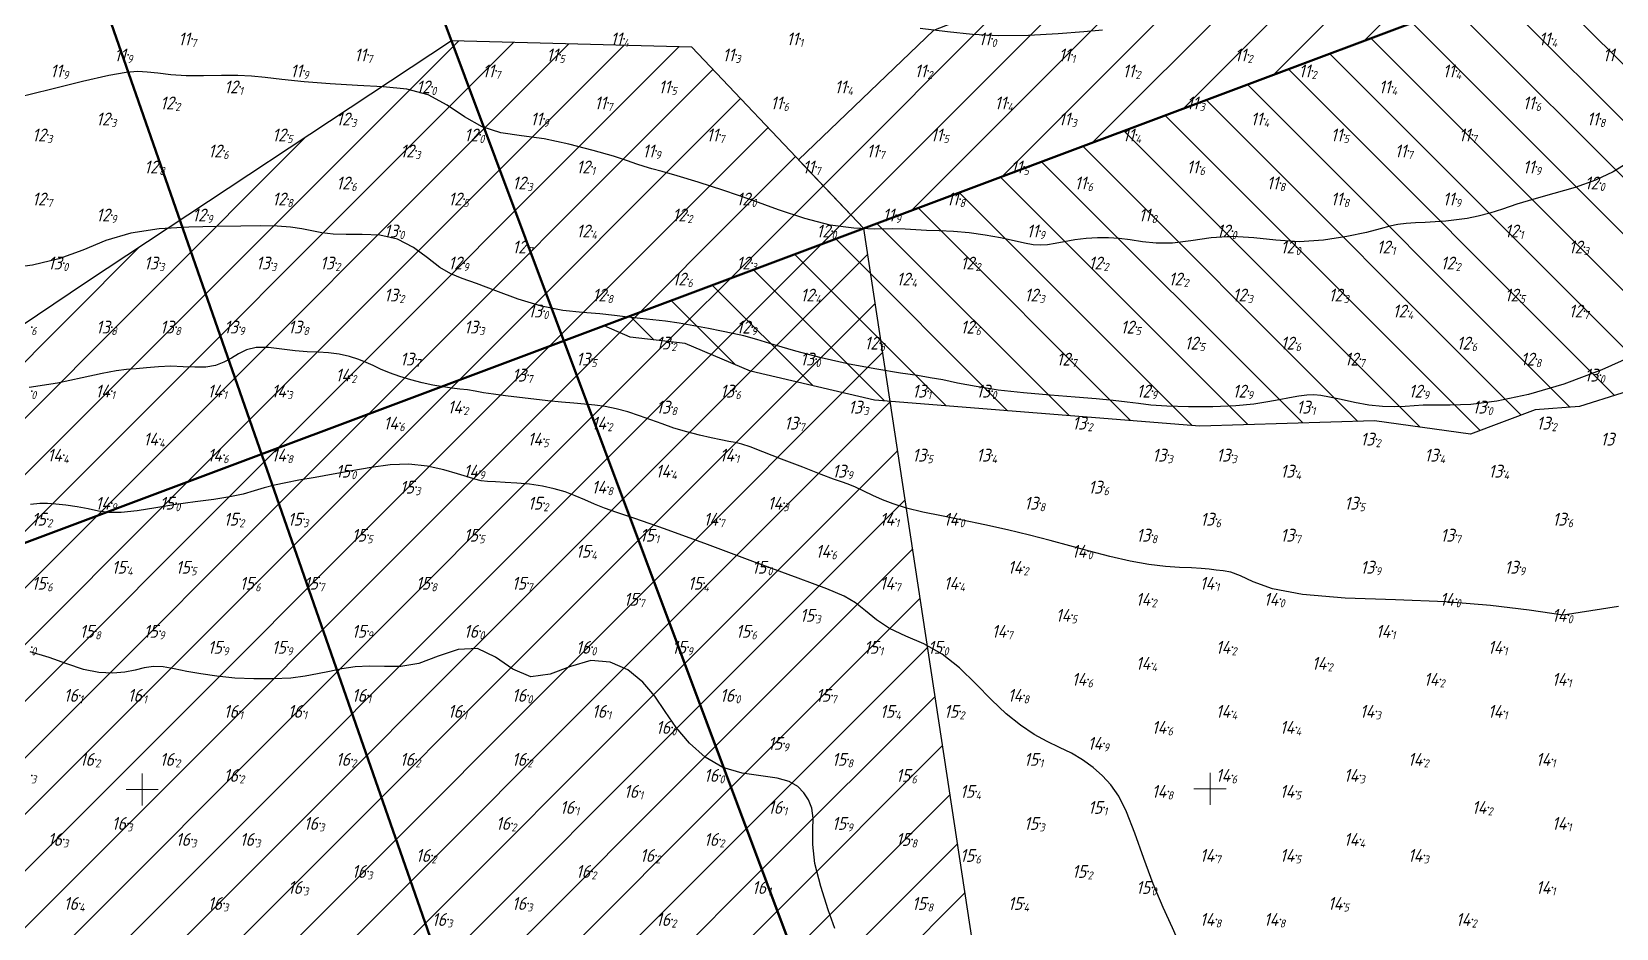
# Model space of a CAD drawing. Header units: feet. Extents: x 555402 to 556028, y 5031181 to 5031471.
# Drawn here: x 555663 to 555762, y 5031308.5 to 5031364.4 of the extents above; entities that cross this region are included whole.
import ezdxf
from ezdxf.enums import TextEntityAlignment as Align

# ---------------------------------------------------------------- set-up
doc = ezdxf.new("R2010")
doc.units = ezdxf.units.FT
doc.header["$LTSCALE"] = 5
doc.header["$MEASUREMENT"] = 0
doc.layers.add('_Р_СТ', color=8, linetype='CONTINUOUS', lineweight=9)
for name, color, linetype in [('DEPTHS_TEXT', 7, 'CONTINUOUS'), ('POINTS', 8, 'CONTINUOUS'), ('POINTS_CON', 150, 'CONTINUOUS'), ('POINTS_ICON', 5, 'CONTINUOUS'), ('надписи', 7, 'CONTINUOUS'), ('Р__ОН_Р__ОТ', 7, 'CONTINUOUS')]:
    doc.layers.add(name, color=color, linetype=linetype)
doc.styles.add('ISO', font='iso')
pattern_1 = [(45, (49999, 150001), (-1.767766953, 1.767766953), [])]

msp = doc.modelspace()

# ---------------------------------------------------------------- hatches: boundary and pattern name
at = {"layer": 'надписи'}
h = msp.add_hatch(dxfattribs=at)
h.set_pattern_fill('ANSI31', color=3, scale=20)
h.set_pattern_definition(pattern_1)
h.paths.add_polyline_path([(555714.964, 5031352.165), (555710.898, 5031356.451), (555719.35, 5031364.55), (555776.284, 5031386.66), (555802.841, 5031405.701), (555833.352, 5031421.598), (555863.889, 5031428.732), (555912.025, 5031430.355), (555935.619, 5031436.004), (555956.183, 5031430.321), (555971.253, 5031414.506), (555982.185, 5031385.605), (555988.677, 5031368.434), (555965.436, 5031319.623), (555933.195, 5031404.906), (555848.54, 5031402.221)])
h = msp.add_hatch(dxfattribs=at)
h.set_pattern_fill('ANSI31', color=1, scale=20, angle=90)
h.set_pattern_definition([(135, (49999, 150001), (-1.767766953, -1.767766953), [])])
h.paths.add_polyline_path([(555933.307, 5031313.129), (555932.452, 5031317.399), (555938.091, 5031320.735), (555943.245, 5031319.902), (555950.805, 5031318.68), (555953.721, 5031322.924), (555953.721, 5031327.829), (555950.404, 5031331.147), (555950.071, 5031335.147), (555944.616, 5031336.101), (555939.39, 5031340.513), (555939.586, 5031345.125), (555927.865, 5031345.125), (555925.62, 5031349.036), (555924.608, 5031350.8), (555909.591, 5031350.025), (555908.379, 5031352.511), (555901.897, 5031354.689), (555895.41, 5031353.773), (555891.935, 5031351.487), (555888.362, 5031355.06), (555875.002, 5031355.592), (555870.051, 5031351.598), (555861.198, 5031348.063), (555855.653, 5031348.063), (555853.187, 5031350.529), (555847.189, 5031350.319), (555842.498, 5031349.77), (555837.245, 5031347.624), (555833.076, 5031345.639), (555828.373, 5031343.923), (555824.239, 5031345.294), (555820.789, 5031347.621), (555816.258, 5031347.134), (555812.229, 5031345.851), (555808.33, 5031345.202), (555801.068, 5031344.913), (555797.128, 5031345.437), (555789.464, 5031346.457), (555784.344, 5031347.388), (555776.977, 5031348.726), (555770.4, 5031346.466), (555767.404, 5031345.131), (555764.986, 5031342.713), (555759.688, 5031341.047), (555756.908, 5031340.831), (555752.883, 5031339.315), (555746.883, 5031340.145), (555735.975, 5031339.82), (555715.646, 5031341.444), (555707.891, 5031343.25), (555703.812, 5031344.982), (555700.378, 5031345.38), (555698.747, 5031346.089), (555848.54, 5031402.221), (555933.195, 5031404.906), (555965.436, 5031319.623)])
h = msp.add_hatch(dxfattribs=at)
h.set_pattern_fill('ANSI31', color=3, scale=20)
h.set_pattern_definition(pattern_1)
h.paths.add_polyline_path([(555724.081, 5031270.839), (555727.257, 5031271.533), (555714.964, 5031352.165), (555704.23, 5031363.48), (555689.218, 5031363.876), (555666.406, 5031348.816), (555616.701, 5031315.343), (555696.236, 5031345.147)])
h = msp.add_hatch(dxfattribs=at)
h.set_pattern_fill('ANSI31', color=1, scale=20)
h.set_pattern_definition(pattern_1)
h.paths.add_polyline_path([(555710.351, 5031268.067), (555711.613, 5031271.824), (555714.775, 5031273.009), (555718.858, 5031271.26), (555721.208, 5031272.82), (555719.304, 5031275.032), (555709.731, 5031275.958), (555705.271, 5031274.106), (555701.678, 5031274.708), (555695.948, 5031273.576), (555690.432, 5031275.482), (555687.257, 5031280.269), (555687.257, 5031282.669), (555689.332, 5031283.806), (555693.415, 5031283.291), (555695.388, 5031285.726), (555693.481, 5031287.272), (555689.041, 5031285.383), (555681.647, 5031283.24), (555678.964, 5031281.389), (555681.193, 5031278.419), (555682.865, 5031276.191), (555680.404, 5031273.406), (555676.784, 5031274.658), (555677.213, 5031277.556), (555676.25, 5031282.963), (555679.732, 5031287.137), (555676.387, 5031290.909), (555677.64, 5031295.203), (555676.103, 5031296.74), (555666.695, 5031295.653), (555663.996, 5031296.084), (555664.418, 5031298.735), (555662.88, 5031300.583), (555655.212, 5031304.852), (555651.154, 5031305.077), (555650.96, 5031301.581), (555648.699, 5031300.287), (555645.851, 5031301.933), (555645.35, 5031305.078), (555648.712, 5031309.484), (555648.455, 5031311.616), (555640.426, 5031314.291), (555637.51, 5031311.856), (555631.651, 5031311.306), (555627.995, 5031314.467), (555621.544, 5031312.426), (555616.701, 5031315.343), (555696.236, 5031345.147), (555724.081, 5031270.839)])

# ---------------------------------------------------------------- linework, layer by layer
at = {"layer": '_Р_СТ', "linetype": 'Continuous', "flags": 128}
for points in [[(555669.886, 5031316.113), (555669.886, 5031318.113)], [(555736.602, 5031316.17), (555736.602, 5031318.17)], [(555668.886, 5031317.113), (555670.886, 5031317.113)], [(555735.602, 5031317.17), (555737.602, 5031317.17)]]:
    msp.add_lwpolyline(points, dxfattribs=at)
at = {"layer": 'POINTS', "linetype": 'Continuous'}
for p in [(555673, 5031364, 11.7), (555700, 5031364, 11.4), (555711, 5031364, 11.1), (555723, 5031364, 11), (555758, 5031364, 11.4), (555669, 5031363, 11.9), (555684, 5031363, 11.7), (555696, 5031363, 11.5), (555707, 5031363, 11.3), (555728, 5031363, 11.1), (555739, 5031363, 11.2), (555665, 5031362, 11.9), (555680, 5031362, 11.9), (555692, 5031362, 11.7), (555719, 5031362, 11.2), (555732, 5031362, 11.2), (555743, 5031362, 11.2), (555752, 5031362, 11.4), (555676, 5031361, 12.1), (555688, 5031361, 12), (555703, 5031361, 11.5), (555714, 5031361, 11.4), (555748, 5031361, 11.4), (555672, 5031360, 12.2), (555699, 5031360, 11.7), (555710, 5031360, 11.6), (555724, 5031360, 11.4), (555736, 5031360, 11.3), (555757, 5031360, 11.6), (555668, 5031359, 12.3), (555683, 5031359, 12.3), (555695, 5031359, 11.9), (555728, 5031359, 11.3), (555740, 5031359, 11.4), (555761, 5031359, 11.8), (555664, 5031358, 12.3), (555679, 5031358, 12.5), (555691, 5031358, 12), (555706, 5031358, 11.7), (555720, 5031358, 11.5), (555732, 5031358, 11.4), (555745, 5031358, 11.5), (555753, 5031358, 11.7), (555675, 5031357, 12.6), (555687, 5031357, 12.3), (555702, 5031357, 11.9), (555716, 5031357, 11.7), (555749, 5031357, 11.7), (555671, 5031356, 12.8), (555698, 5031356, 12.1), (555712, 5031356, 11.7), (555725, 5031356, 11.5), (555736, 5031356, 11.6), (555757, 5031356, 11.9), (555683, 5031355, 12.6), (555694, 5031355, 12.3), (555729, 5031355, 11.6), (555741, 5031355, 11.8), (555761, 5031355, 12), (555664, 5031354, 12.7), (555679, 5031354, 12.8), (555690, 5031354, 12.5), (555708, 5031354, 12), (555721, 5031354, 11.8), (555745, 5031354, 11.8), (555752, 5031354, 11.9), (555668, 5031353, 12.9), (555674, 5031353, 12.9), (555704, 5031353, 12.2), (555717, 5031353, 11.9), (555733, 5031353, 11.8), (555686, 5031352, 13), (555698, 5031352, 12.4), (555713, 5031352, 12), (555726, 5031352, 11.9), (555738, 5031352, 12), (555756, 5031352, 12.1), (555694, 5031351, 12.7), (555742, 5031351, 12), (555748, 5031351, 12.1), (555760, 5031351, 12.3), (555665, 5031350, 13), (555671, 5031350, 13.3), (555678, 5031350, 13.3), (555682, 5031350, 13.2), (555690, 5031350, 12.9), (555708, 5031350, 12.3), (555722, 5031350, 12.2), (555730, 5031350, 12.2), (555752, 5031350, 12.2), (555704, 5031349, 12.6), (555718, 5031349, 12.4), (555735, 5031349, 12.2), (555686, 5031348, 13.2), (555699, 5031348, 12.8), (555712, 5031348, 12.4), (555726, 5031348, 12.3), (555739, 5031348, 12.3), (555745, 5031348, 12.3), (555756, 5031348, 12.5), (555695, 5031347, 13), (555749, 5031347, 12.4), (555760, 5031347, 12.7), (555663, 5031346, 13.6), (555668, 5031346, 13.8), (555672, 5031346, 13.8), (555676, 5031346, 13.9), (555680, 5031346, 13.8), (555691, 5031346, 13.3), (555708, 5031346, 12.9), (555722, 5031346, 12.6), (555732, 5031346, 12.5), (555703, 5031345, 13.2), (555716, 5031345, 12.8), (555736, 5031345, 12.5), (555742, 5031345, 12.6), (555753, 5031345, 12.6), (555687, 5031344, 13.7), (555698, 5031344, 13.5), (555712, 5031344, 13), (555728, 5031344, 12.7), (555746, 5031344, 12.7), (555757, 5031344, 12.8), (555683, 5031343, 14.2), (555694, 5031343, 13.7), (555761, 5031343, 13), (555663, 5031342, 14), (555668, 5031342, 14.1), (555675, 5031342, 14.1), (555679, 5031342, 14.3), (555707, 5031342, 13.6), (555719, 5031342, 13.1), (555723, 5031342, 13), (555733, 5031342, 12.9), (555739, 5031342, 12.9), (555750, 5031342, 12.9), (555690, 5031341, 14.2), (555703, 5031341, 13.8), (555715, 5031341, 13.3), (555743, 5031341, 13.1), (555754, 5031341, 13), (555686, 5031340, 14.6), (555699, 5031340, 14.2), (555711, 5031340, 13.7), (555729, 5031340, 13.2), (555758, 5031340, 13.2), (555671, 5031339, 14.4), (555695, 5031339, 14.5), (555747, 5031339, 13.2), (555665, 5031338, 14.4), (555675, 5031338, 14.6), (555679, 5031338, 14.8), (555707, 5031338, 14.1), (555719, 5031338, 13.5), (555723, 5031338, 13.4), (555734, 5031338, 13.3), (555738, 5031338, 13.3), (555751, 5031338, 13.4), (555683, 5031337, 15), (555691, 5031337, 14.9), (555703, 5031337, 14.4), (555714, 5031337, 13.9), (555742, 5031337, 13.4), (555755, 5031337, 13.4), (555687, 5031336, 15.3), (555699, 5031336, 14.8), (555730, 5031336, 13.6), (555668, 5031335, 14.9), (555672, 5031335, 15), (555695, 5031335, 15.2), (555710, 5031335, 14.3), (555726, 5031335, 13.8), (555746, 5031335, 13.5), (555664, 5031334, 15.2), (555676, 5031334, 15.2), (555680, 5031334, 15.3), (555706, 5031334, 14.7), (555717, 5031334, 14.1), (555721, 5031334, 14), (555737, 5031334, 13.6), (555759, 5031334, 13.6), (555684, 5031333, 15.5), (555691, 5031333, 15.5), (555702, 5031333, 15.1), (555733, 5031333, 13.8), (555742, 5031333, 13.7), (555752, 5031333, 13.7), (555698, 5031332, 15.4), (555713, 5031332, 14.6), (555729, 5031332, 14), (555669, 5031331, 15.4), (555673, 5031331, 15.5), (555709, 5031331, 15), (555725, 5031331, 14.2), (555747, 5031331, 13.9), (555756, 5031331, 13.9), (555664, 5031330, 15.6), (555677, 5031330, 15.6), (555681, 5031330, 15.7), (555688, 5031330, 15.8), (555694, 5031330, 15.7), (555705, 5031330, 15.4), (555717, 5031330, 14.7), (555721, 5031330, 14.4), (555737, 5031330, 14.1), (555701, 5031329, 15.7), (555733, 5031329, 14.2), (555741, 5031329, 14), (555752, 5031329, 14), (555712, 5031328, 15.3), (555728, 5031328, 14.5), (555759, 5031328, 14), (555667, 5031327, 15.8), (555671, 5031327, 15.9), (555684, 5031327, 15.9), (555691, 5031327, 16), (555708, 5031327, 15.6), (555724, 5031327, 14.7), (555748, 5031327, 14.1), (555663, 5031326, 16), (555675, 5031326, 15.9), (555679, 5031326, 15.9), (555698, 5031326, 16), (555704, 5031326, 15.9), (555716, 5031326, 15.1), (555720, 5031326, 15), (555738, 5031326, 14.2), (555755, 5031326, 14.1), (555733, 5031325, 14.4), (555744, 5031325, 14.2), (555729, 5031324, 14.6), (555751, 5031324, 14.2), (555759, 5031324, 14.1), (555666, 5031323, 16.1), (555670, 5031323, 16.1), (555684, 5031323, 16.1), (555694, 5031323, 16), (555707, 5031323, 16), (555713, 5031323, 15.7), (555725, 5031323, 14.8), (555676, 5031322, 16.1), (555680, 5031322, 16.1), (555690, 5031322, 16.1), (555699, 5031322, 16.1), (555717, 5031322, 15.4), (555721, 5031322, 15.2), (555738, 5031322, 14.4), (555747, 5031322, 14.3), (555755, 5031322, 14.1), (555703, 5031321, 16), (555734, 5031321, 14.6), (555742, 5031321, 14.4), (555710, 5031320, 15.9), (555730, 5031320, 14.9), (555667, 5031319, 16.2), (555672, 5031319, 16.2), (555683, 5031319, 16.2), (555687, 5031319, 16.2), (555694, 5031319, 16.2), (555714, 5031319, 15.8), (555726, 5031319, 15.1), (555750, 5031319, 14.2), (555758, 5031319, 14.1), (555663, 5031318, 16.3), (555676, 5031318, 16.2), (555706, 5031318, 16), (555718, 5031318, 15.6), (555738, 5031318, 14.6), (555746, 5031318, 14.3), (555701, 5031317, 16.1), (555722, 5031317, 15.4), (555734, 5031317, 14.8), (555742, 5031317, 14.5), (555697, 5031316, 16.1), (555710, 5031316, 16.1), (555730, 5031316, 15.1), (555754, 5031316, 14.2), (555669, 5031315, 16.3), (555681, 5031315, 16.3), (555693, 5031315, 16.2), (555714, 5031315, 15.9), (555726, 5031315, 15.3), (555759, 5031315, 14.1), (555665, 5031314, 16.3), (555673, 5031314, 16.3), (555677, 5031314, 16.3), (555706, 5031314, 16.2), (555718, 5031314, 15.8), (555746, 5031314, 14.4), (555688, 5031313, 16.2), (555702, 5031313, 16.2), (555722, 5031313, 15.6), (555737, 5031313, 14.7), (555742, 5031313, 14.5), (555750, 5031313, 14.3), (555684, 5031312, 16.3), (555698, 5031312, 16.2), (555729, 5031312, 15.2), (555680, 5031311, 16.3), (555709, 5031311, 16.1), (555733, 5031311, 15), (555758, 5031311, 14.1), (555666, 5031310, 16.4), (555675, 5031310, 16.3), (555694, 5031310, 16.3), (555719, 5031310, 15.8), (555725, 5031310, 15.4), (555745, 5031310, 14.5), (555689, 5031309, 16.3), (555703, 5031309, 16.2), (555737, 5031309, 14.8), (555741, 5031309, 14.8), (555753, 5031309, 14.2)]:
    msp.add_point(p, dxfattribs=at)
at = {"layer": 'POINTS_CON', "linetype": 'Continuous', "flags": 128}
for points in [[(555729.89, 5031364.548), (555728.722, 5031364.444), (555727.118, 5031364.324), (555725.261, 5031364.222), (555723.417, 5031364.194), (555721.772, 5031364.279), (555720.201, 5031364.448), (555718.5, 5031364.653)], [(555762.701, 5031356.257), (555761.79, 5031355.706), (555760.694, 5031355.167), (555759.422, 5031354.716), (555758.087, 5031354.34), (555756.833, 5031354), (555755.769, 5031353.671), (555754.87, 5031353.366), (555754.083, 5031353.111), (555753.358, 5031352.923), (555752.67, 5031352.79), (555752, 5031352.694), (555751.335, 5031352.62), (555750.679, 5031352.565), (555750.042, 5031352.528), (555749.432, 5031352.505), (555748.86, 5031352.476), (555748.333, 5031352.417), (555747.835, 5031352.306), (555747.235, 5031352.139), (555746.375, 5031351.917), (555745.154, 5031351.654), (555743.693, 5031351.429), (555742.167, 5031351.333), (555740.716, 5031351.42), (555739.34, 5031351.58), (555738, 5031351.667), (555736.676, 5031351.577), (555735.407, 5031351.395), (555734.25, 5031351.25), (555733.245, 5031351.239), (555732.376, 5031351.326), (555731.611, 5031351.444), (555730.919, 5031351.536), (555730.257, 5031351.584), (555729.583, 5031351.583), (555728.87, 5031351.531), (555728.157, 5031351.441), (555727.5, 5031351.333), (555726.938, 5031351.226), (555726.451, 5031351.144), (555726, 5031351.111), (555725.544, 5031351.146), (555725.021, 5031351.243), (555724.361, 5031351.389), (555723.523, 5031351.568), (555722.561, 5031351.747), (555721.556, 5031351.889), (555720.58, 5031351.968), (555719.681, 5031352.006), (555718.894, 5031352.033), (555718.228, 5031352.074), (555717.562, 5031352.115), (555716.744, 5031352.133), (555715.66, 5031352.127), (555714.344, 5031352.173), (555712.867, 5031352.367), (555711.292, 5031352.773), (555709.645, 5031353.33), (555707.944, 5031353.944), (555706.23, 5031354.531), (555704.633, 5031355.043), (555703.311, 5031355.444), (555702.37, 5031355.713), (555701.726, 5031355.889), (555701.244, 5031356.028), (555700.788, 5031356.181), (555700.202, 5031356.384), (555699.325, 5031356.667), (555698.059, 5031357.04), (555696.549, 5031357.432), (555695, 5031357.75), (555693.579, 5031357.944), (555692.296, 5031358.139), (555691.125, 5031358.5), (555690.028, 5031359.13), (555688.931, 5031359.87), (555687.75, 5031360.5), (555686.42, 5031360.855), (555684.941, 5031361.006), (555683.333, 5031361.083), (555681.64, 5031361.19), (555680.01, 5031361.327), (555678.617, 5031361.467), (555677.57, 5031361.587), (555676.724, 5031361.674), (555675.867, 5031361.717), (555674.843, 5031361.712), (555673.723, 5031361.693), (555672.633, 5031361.7), (555671.676, 5031361.76), (555670.865, 5031361.851), (555670.192, 5031361.933), (555669.605, 5031361.969), (555668.89, 5031361.911), (555667.792, 5031361.708), (555666.147, 5031361.333), (555664.159, 5031360.847), (555662.125, 5031360.333)], [(555763.494, 5031344.412), (555761.083, 5031343.333), (555758.711, 5031342.446), (555756.494, 5031341.788), (555754.533, 5031341.367), (555752.907, 5031341.173), (555751.615, 5031341.127), (555750.633, 5031341.133), (555749.921, 5031341.115), (555749.357, 5031341.074), (555748.8, 5031341.033), (555748.138, 5031341.015), (555747.37, 5031341.038), (555746.525, 5031341.125), (555745.64, 5031341.283), (555744.791, 5031341.47), (555744.067, 5031341.633), (555743.522, 5031341.73), (555743.086, 5031341.762), (555742.658, 5031341.742), (555742.155, 5031341.681), (555741.573, 5031341.588), (555740.925, 5031341.467), (555740.208, 5031341.327), (555739.337, 5031341.19), (555738.208, 5031341.083), (555736.78, 5031341.027), (555735.257, 5031341.02), (555733.903, 5031341.056), (555732.906, 5031341.127), (555732.145, 5031341.221), (555731.419, 5031341.322), (555730.556, 5031341.42), (555729.488, 5031341.517), (555728.178, 5031341.622), (555726.622, 5031341.742), (555724.96, 5031341.887), (555723.367, 5031342.067), (555721.986, 5031342.283), (555720.836, 5031342.506), (555719.9, 5031342.7), (555719.128, 5031342.842), (555718.327, 5031342.969), (555717.267, 5031343.133), (555715.794, 5031343.375), (555714.065, 5031343.693), (555712.31, 5031344.071), (555710.727, 5031344.49), (555709.379, 5031344.896), (555708.294, 5031345.23), (555707.469, 5031345.452), (555706.785, 5031345.601), (555706.087, 5031345.738), (555705.265, 5031345.907), (555704.357, 5031346.089), (555703.444, 5031346.25), (555702.589, 5031346.365), (555701.784, 5031346.451), (555701.008, 5031346.532), (555700.232, 5031346.627), (555699.406, 5031346.729), (555698.476, 5031346.821), (555697.399, 5031346.906), (555696.178, 5031347.043), (555694.827, 5031347.31), (555693.385, 5031347.748), (555691.983, 5031348.262), (555690.778, 5031348.722), (555689.872, 5031349.043), (555689.16, 5031349.327), (555688.486, 5031349.722), (555687.718, 5031350.319), (555686.833, 5031350.977), (555685.833, 5031351.5), (555684.74, 5031351.745), (555683.64, 5031351.792), (555682.639, 5031351.778), (555681.812, 5031351.811), (555681.119, 5031351.896), (555680.489, 5031352.011), (555679.853, 5031352.133), (555679.149, 5031352.24), (555678.317, 5031352.308), (555677.3, 5031352.324), (555676.059, 5031352.304), (555674.558, 5031352.275), (555672.801, 5031352.244), (555670.94, 5031352.14), (555669.167, 5031351.875), (555667.612, 5031351.399), (555666.171, 5031350.814), (555664.681, 5031350.264), (555663.025, 5031349.864), (555661.276, 5031349.631)], [(555762.124, 5031328.553), (555758.667, 5031328)], [(555713.164, 5031308.434), (555712.748, 5031309.6), (555712.277, 5031311.06), (555711.916, 5031312.504), (555711.783, 5031313.68), (555711.791, 5031314.599), (555711.806, 5031315.333), (555711.716, 5031315.948), (555711.515, 5031316.469), (555711.222, 5031316.917), (555710.84, 5031317.302), (555710.309, 5031317.614), (555709.556, 5031317.833), (555708.541, 5031317.969), (555707.366, 5031318.142), (555706.167, 5031318.5), (555705.059, 5031319.148), (555704.08, 5031320.019), (555703.25, 5031321), (555702.562, 5031321.994), (555701.91, 5031322.951), (555701.167, 5031323.833), (555700.231, 5031324.586), (555699.13, 5031325.08), (555697.917, 5031325.167), (555696.648, 5031324.796), (555695.38, 5031324.315), (555694.167, 5031324.167), (555693.043, 5031324.639), (555691.957, 5031325.389), (555690.833, 5031325.917), (555689.623, 5031325.864), (555688.377, 5031325.441), (555687.167, 5031325), (555686.052, 5031324.809), (555685.031, 5031324.802), (555684.083, 5031324.833), (555683.194, 5031324.784), (555682.361, 5031324.66), (555681.583, 5031324.5), (555680.846, 5031324.336), (555680.071, 5031324.191), (555679.167, 5031324.083), (555678.074, 5031324.028), (555676.87, 5031324.028), (555675.667, 5031324.083), (555674.556, 5031324.191), (555673.556, 5031324.336), (555672.667, 5031324.5), (555671.886, 5031324.659), (555671.198, 5031324.776), (555670.583, 5031324.806), (555670.017, 5031324.724), (555669.445, 5031324.581), (555668.806, 5031324.444), (555668.049, 5031324.377), (555667.182, 5031324.42), (555666.222, 5031324.611), (555665.185, 5031324.961), (555664.074, 5031325.372), (555662.889, 5031325.722)]]:
    msp.add_lwpolyline(points, dxfattribs=at)
at = {"layer": 'POINTS_CON', "linetype": 'Continuous'}
msp.add_lwpolyline([(555758.667, 5031328), (555756.543, 5031328.327), (555754.123, 5031328.617), (555751.333, 5031328.833), (555748.187, 5031328.961), (555745.049, 5031329.08), (555742.375, 5031329.292), (555740.5, 5031329.659), (555739.292, 5031330.094), (555738.5, 5031330.467), (555737.907, 5031330.684), (555737.422, 5031330.78), (555736.986, 5031330.825), (555736.543, 5031330.873), (555736.045, 5031330.924), (555735.444, 5031330.967), (555734.704, 5031330.996), (555733.815, 5031331.048), (555732.778, 5031331.167), (555731.604, 5031331.383), (555730.35, 5031331.673), (555729.083, 5031332), (555727.852, 5031332.333), (555726.62, 5031332.667), (555725.333, 5031333), (555723.956, 5031333.331), (555722.535, 5031333.65), (555721.139, 5031333.944), (555719.83, 5031334.207), (555718.651, 5031334.451), (555717.639, 5031334.694), (555716.814, 5031334.952), (555716.132, 5031335.221), (555715.532, 5031335.492), (555714.967, 5031335.756), (555714.445, 5031335.995), (555713.988, 5031336.19), (555713.585, 5031336.34), (555713.086, 5031336.513), (555712.31, 5031336.798), (555711.153, 5031337.244), (555709.839, 5031337.76), (555708.667, 5031338.217), (555707.862, 5031338.515), (555707.342, 5031338.685), (555706.944, 5031338.783), (555706.531, 5031338.865), (555706.043, 5031338.956), (555705.444, 5031339.078), (555704.716, 5031339.246), (555703.914, 5031339.456), (555703.111, 5031339.694), (555702.364, 5031339.951), (555701.657, 5031340.214), (555700.952, 5031340.468), (555700.228, 5031340.701), (555699.503, 5031340.898), (555698.81, 5031341.045), (555698.165, 5031341.134), (555697.53, 5031341.189), (555696.848, 5031341.24), (555696.079, 5031341.312), (555695.237, 5031341.401), (555694.35, 5031341.5), (555693.451, 5031341.6), (555692.593, 5031341.701), (555691.833, 5031341.802), (555691.209, 5031341.903), (555690.688, 5031341.997), (555690.215, 5031342.074), (555689.742, 5031342.132), (555689.239, 5031342.188), (555688.681, 5031342.263), (555688.054, 5031342.376), (555687.377, 5031342.527), (555686.678, 5031342.711), (555685.988, 5031342.923), (555685.342, 5031343.151), (555684.778, 5031343.378), (555684.313, 5031343.593), (555683.886, 5031343.794), (555683.417, 5031343.983), (555682.847, 5031344.158), (555682.203, 5031344.303), (555681.533, 5031344.4), (555680.871, 5031344.441), (555680.188, 5031344.464), (555679.442, 5031344.517), (555678.613, 5031344.625), (555677.773, 5031344.725), (555677.017, 5031344.733), (555676.411, 5031344.59), (555675.914, 5031344.34), (555675.458, 5031344.056), (555674.983, 5031343.8), (555674.457, 5031343.607), (555673.861, 5031343.5), (555673.181, 5031343.49), (555672.439, 5031343.529), (555671.667, 5031343.556), (555670.895, 5031343.525), (555670.16, 5031343.457), (555669.5, 5031343.389), (555668.916, 5031343.342), (555668.27, 5031343.27), (555667.389, 5031343.111), (555666.146, 5031342.831), (555664.595, 5031342.502), (555662.833, 5031342.222)], dxfattribs=at)
at = {"layer": 'POINTS_ICON', "linetype": 'Continuous', "flags": 128}
msp.add_lwpolyline([(555734.722, 5031307.444), (555734.253, 5031308.473), (555733.673, 5031309.749), (555733.056, 5031311.222), (555732.463, 5031312.821), (555731.907, 5031314.383), (555731.389, 5031315.722), (555730.901, 5031316.707), (555730.414, 5031317.414), (555729.889, 5031317.972), (555729.298, 5031318.488), (555728.646, 5031318.966), (555727.944, 5031319.389), (555727.204, 5031319.753), (555726.426, 5031320.117), (555725.611, 5031320.556), (555724.759, 5031321.13), (555723.87, 5031321.852), (555722.944, 5031322.722), (555721.979, 5031323.717), (555720.961, 5031324.718), (555719.875, 5031325.583), (555718.725, 5031326.216), (555717.594, 5031326.701), (555716.583, 5031327.167), (555715.763, 5031327.708), (555715.08, 5031328.276), (555714.446, 5031328.786), (555713.736, 5031329.197), (555712.655, 5031329.645), (555710.869, 5031330.31), (555708.213, 5031331.297), (555705.201, 5031332.415), (555702.516, 5031333.397), (555700.675, 5031334.045), (555699.534, 5031334.43), (555698.778, 5031334.694), (555698.142, 5031334.951), (555697.543, 5031335.214), (555696.944, 5031335.468), (555696.313, 5031335.702), (555695.632, 5031335.905), (555694.889, 5031336.067), (555694.086, 5031336.183), (555693.284, 5031336.258), (555692.556, 5031336.302), (555691.957, 5031336.326), (555691.469, 5031336.353), (555691.056, 5031336.403), (555690.668, 5031336.496), (555690.215, 5031336.641), (555689.595, 5031336.841), (555688.736, 5031337.088), (555687.692, 5031337.313), (555686.548, 5031337.435), (555685.374, 5031337.394), (555684.188, 5031337.233), (555682.995, 5031337.019), (555681.809, 5031336.807), (555680.684, 5031336.611), (555679.683, 5031336.433), (555678.851, 5031336.275), (555678.147, 5031336.121), (555677.511, 5031335.956), (555676.881, 5031335.767), (555676.188, 5031335.57), (555675.361, 5031335.389), (555674.353, 5031335.236), (555673.204, 5031335.09), (555671.978, 5031334.922), (555670.741, 5031334.718), (555669.578, 5031334.526), (555668.578, 5031334.411), (555667.795, 5031334.417), (555667.148, 5031334.512), (555666.519, 5031334.644), (555665.826, 5031334.769), (555665.12, 5031334.872), (555664.486, 5031334.944), (555663.974, 5031334.981), (555663.488, 5031334.977), (555662.899, 5031334.929)], dxfattribs=at)
at = {"layer": 'надписи', "color": 6, "linetype": 'Continuous', "lineweight": 50}
msp.add_line((555664.935, 5031373.62), (555706.287, 5031255.225), dxfattribs=at)
at = {"layer": 'надписи', "color": 3, "flags": 128}
for points in [[(555714.964, 5031352.165), (555710.898, 5031356.451), (555719.35, 5031364.55), (555776.284, 5031386.66), (555802.841, 5031405.701), (555833.352, 5031421.598), (555863.889, 5031428.732), (555912.025, 5031430.355), (555935.619, 5031436.004), (555956.183, 5031430.321), (555971.253, 5031414.506), (555982.185, 5031385.605), (555988.677, 5031368.434), (555965.436, 5031319.623), (555933.195, 5031404.906), (555848.54, 5031402.221), (555714.964, 5031352.165)], [(555724.081, 5031270.839), (555727.257, 5031271.533), (555714.964, 5031352.165), (555714.964, 5031352.165), (555704.23, 5031363.48), (555689.218, 5031363.876), (555666.406, 5031348.816), (555616.701, 5031315.343), (555696.236, 5031345.147), (555724.081, 5031270.839)]]:
    msp.add_lwpolyline(points, dxfattribs=at)
at = {"layer": 'надписи', "color": 1, "linetype": 'Continuous', "lineweight": 100, "flags": 128}
for points in [[(555696.236, 5031345.147), (555848.54, 5031402.221), (555933.195, 5031404.906), (555965.436, 5031319.623), (555724.081, 5031270.839), (555696.236, 5031345.147)], [(555696.236, 5031345.147), (555413.737, 5031239.286), (555417.7, 5031197.3), (555648.096, 5031255.5), (555724.081, 5031270.839), (555696.236, 5031345.147)]]:
    msp.add_lwpolyline(points, dxfattribs=at)
at = {"layer": 'надписи', "color": 1, "flags": 128}
for points in [[(555764.986, 5031342.713), (555759.688, 5031341.047), (555756.908, 5031340.831), (555752.883, 5031339.315), (555746.883, 5031340.145), (555735.975, 5031339.82), (555715.646, 5031341.444), (555707.891, 5031343.25), (555703.812, 5031344.982), (555700.378, 5031345.38), (555698.747, 5031346.089), (555848.54, 5031402.221)], [(555616.701, 5031315.343), (555696.236, 5031345.147), (555724.081, 5031270.839), (555710.351, 5031268.067)]]:
    msp.add_lwpolyline(points, dxfattribs=at)
at = {"layer": 'Р__ОН_Р__ОТ', "color": 96, "linetype": 'Continuous', "lineweight": 50}
msp.add_line((555683.355, 5031379.519), (555724.081, 5031270.839), dxfattribs=at)

# ---------------------------------------------------------------- texts
at = {"layer": 'DEPTHS_TEXT', "linetype": 'Continuous', "style": 'ISO', "oblique": 15}
for s, p in [('11', (555672.866, 5031364)), ('11', (555699.866, 5031364)), ('11', (555710.866, 5031364)), ('11', (555722.866, 5031364)), ('11', (555757.866, 5031364)), ('11', (555668.866, 5031363)), ('11', (555683.866, 5031363)), ('11', (555695.866, 5031363)), ('11', (555706.866, 5031363)), ('11', (555727.866, 5031363)), ('11', (555738.866, 5031363)), ('11', (555761.866, 5031363)), ('11', (555664.866, 5031362)), ('11', (555679.866, 5031362)), ('11', (555691.866, 5031362)), ('11', (555718.866, 5031362)), ('11', (555731.866, 5031362)), ('11', (555742.866, 5031362)), ('11', (555751.866, 5031362)), ('12', (555675.866, 5031361)), ('12', (555687.866, 5031361)), ('11', (555702.866, 5031361)), ('11', (555713.866, 5031361)), ('11', (555747.866, 5031361)), ('12', (555671.866, 5031360)), ('11', (555698.866, 5031360)), ('11', (555709.866, 5031360)), ('11', (555723.866, 5031360)), ('11', (555735.866, 5031360)), ('11', (555756.866, 5031360)), ('12', (555667.866, 5031359)), ('12', (555682.866, 5031359)), ('11', (555694.866, 5031359)), ('11', (555727.866, 5031359)), ('11', (555739.866, 5031359)), ('11', (555760.866, 5031359)), ('12', (555663.866, 5031358)), ('12', (555678.866, 5031358)), ('12', (555690.866, 5031358)), ('11', (555705.866, 5031358)), ('11', (555719.866, 5031358)), ('11', (555731.866, 5031358)), ('11', (555744.866, 5031358)), ('11', (555752.866, 5031358)), ('12', (555674.866, 5031357)), ('12', (555686.866, 5031357)), ('11', (555701.866, 5031357)), ('11', (555715.866, 5031357)), ('11', (555748.866, 5031357)), ('12', (555670.866, 5031356)), ('12', (555697.866, 5031356)), ('11', (555711.866, 5031356)), ('11', (555724.866, 5031356)), ('11', (555735.866, 5031356)), ('11', (555756.866, 5031356)), ('12', (555682.866, 5031355)), ('12', (555693.866, 5031355)), ('11', (555728.866, 5031355)), ('11', (555740.866, 5031355)), ('12', (555760.866, 5031355)), ('12', (555663.866, 5031354)), ('12', (555678.866, 5031354)), ('12', (555689.866, 5031354)), ('12', (555707.866, 5031354)), ('11', (555720.866, 5031354)), ('11', (555744.866, 5031354)), ('11', (555751.866, 5031354)), ('12', (555667.866, 5031353)), ('12', (555673.866, 5031353)), ('12', (555703.866, 5031353)), ('11', (555716.866, 5031353)), ('11', (555732.866, 5031353)), ('13', (555685.866, 5031352)), ('12', (555697.866, 5031352)), ('12', (555712.866, 5031352)), ('11', (555725.866, 5031352)), ('12', (555737.866, 5031352)), ('12', (555755.866, 5031352)), ('12', (555693.866, 5031351)), ('12', (555741.866, 5031351)), ('12', (555747.866, 5031351)), ('12', (555759.866, 5031351)), ('13', (555664.866, 5031350)), ('13', (555670.866, 5031350)), ('13', (555677.866, 5031350)), ('13', (555681.866, 5031350)), ('12', (555689.866, 5031350)), ('12', (555707.866, 5031350)), ('12', (555721.866, 5031350)), ('12', (555729.866, 5031350)), ('12', (555751.866, 5031350)), ('12', (555703.866, 5031349)), ('12', (555717.866, 5031349)), ('12', (555734.866, 5031349)), ('13', (555685.866, 5031348)), ('12', (555698.866, 5031348)), ('12', (555711.866, 5031348)), ('12', (555725.866, 5031348)), ('12', (555738.866, 5031348)), ('12', (555744.866, 5031348)), ('12', (555755.866, 5031348)), ('13', (555694.866, 5031347)), ('12', (555748.866, 5031347)), ('12', (555759.866, 5031347)), ('13', (555667.866, 5031346)), ('13', (555671.866, 5031346)), ('13', (555675.866, 5031346)), ('13', (555679.866, 5031346)), ('13', (555690.866, 5031346)), ('12', (555707.866, 5031346)), ('12', (555721.866, 5031346)), ('12', (555731.866, 5031346)), ('13', (555702.866, 5031345)), ('12', (555715.866, 5031345)), ('12', (555735.866, 5031345)), ('12', (555741.866, 5031345)), ('12', (555752.866, 5031345)), ('13', (555686.866, 5031344)), ('13', (555697.866, 5031344)), ('13', (555711.866, 5031344)), ('12', (555727.866, 5031344)), ('12', (555745.866, 5031344)), ('12', (555756.866, 5031344)), ('14', (555682.866, 5031343)), ('13', (555693.866, 5031343)), ('13', (555760.866, 5031343)), ('14', (555667.866, 5031342)), ('14', (555674.866, 5031342)), ('14', (555678.866, 5031342)), ('13', (555706.866, 5031342)), ('13', (555718.866, 5031342)), ('13', (555722.866, 5031342)), ('12', (555732.866, 5031342)), ('12', (555738.866, 5031342)), ('12', (555749.866, 5031342)), ('14', (555689.866, 5031341)), ('13', (555702.866, 5031341)), ('13', (555714.866, 5031341)), ('13', (555742.866, 5031341)), ('13', (555753.866, 5031341)), ('14', (555685.866, 5031340)), ('14', (555698.866, 5031340)), ('13', (555710.866, 5031340)), ('13', (555728.866, 5031340)), ('13', (555757.866, 5031340)), ('14', (555670.866, 5031339)), ('14', (555694.866, 5031339)), ('13', (555746.866, 5031339)), ('13', (555761.866, 5031339)), ('14', (555664.866, 5031338)), ('14', (555674.866, 5031338)), ('14', (555678.866, 5031338)), ('14', (555706.866, 5031338)), ('13', (555718.866, 5031338)), ('13', (555722.866, 5031338)), ('13', (555733.866, 5031338)), ('13', (555737.866, 5031338)), ('13', (555750.866, 5031338)), ('15', (555682.866, 5031337)), ('14', (555690.866, 5031337)), ('14', (555702.866, 5031337)), ('13', (555713.866, 5031337)), ('13', (555741.866, 5031337)), ('13', (555754.866, 5031337)), ('15', (555686.866, 5031336)), ('14', (555698.866, 5031336)), ('13', (555729.866, 5031336)), ('14', (555667.866, 5031335)), ('15', (555671.866, 5031335)), ('15', (555694.866, 5031335)), ('14', (555709.866, 5031335)), ('13', (555725.866, 5031335)), ('13', (555745.866, 5031335)), ('15', (555663.866, 5031334)), ('15', (555675.866, 5031334)), ('15', (555679.866, 5031334)), ('14', (555705.866, 5031334)), ('14', (555716.866, 5031334)), ('14', (555720.866, 5031334)), ('13', (555736.866, 5031334)), ('13', (555758.866, 5031334)), ('15', (555683.866, 5031333)), ('15', (555690.866, 5031333)), ('15', (555701.866, 5031333)), ('13', (555732.866, 5031333)), ('13', (555741.866, 5031333)), ('13', (555751.866, 5031333)), ('15', (555697.866, 5031332)), ('14', (555712.866, 5031332)), ('14', (555728.866, 5031332)), ('15', (555668.866, 5031331)), ('15', (555672.866, 5031331)), ('15', (555708.866, 5031331)), ('14', (555724.866, 5031331)), ('13', (555746.866, 5031331)), ('13', (555755.866, 5031331)), ('15', (555663.866, 5031330)), ('15', (555676.866, 5031330)), ('15', (555680.866, 5031330)), ('15', (555687.866, 5031330)), ('15', (555693.866, 5031330)), ('15', (555704.866, 5031330)), ('14', (555716.866, 5031330)), ('14', (555720.866, 5031330)), ('14', (555736.866, 5031330)), ('15', (555700.866, 5031329)), ('14', (555732.866, 5031329)), ('14', (555740.866, 5031329)), ('14', (555751.866, 5031329)), ('15', (555711.866, 5031328)), ('14', (555727.866, 5031328)), ('14', (555758.866, 5031328)), ('15', (555666.866, 5031327)), ('15', (555670.866, 5031327)), ('15', (555683.866, 5031327)), ('16', (555690.866, 5031327)), ('15', (555707.866, 5031327)), ('14', (555723.866, 5031327)), ('14', (555747.866, 5031327)), ('15', (555674.866, 5031326)), ('15', (555678.866, 5031326)), ('16', (555697.866, 5031326)), ('15', (555703.866, 5031326)), ('15', (555715.866, 5031326)), ('15', (555719.866, 5031326)), ('14', (555737.866, 5031326)), ('14', (555754.866, 5031326)), ('14', (555732.866, 5031325)), ('14', (555743.866, 5031325)), ('14', (555728.866, 5031324)), ('14', (555750.866, 5031324)), ('14', (555758.866, 5031324)), ('16', (555665.866, 5031323)), ('16', (555669.866, 5031323)), ('16', (555683.866, 5031323)), ('16', (555693.866, 5031323)), ('16', (555706.866, 5031323)), ('15', (555712.866, 5031323)), ('14', (555724.866, 5031323)), ('16', (555675.866, 5031322)), ('16', (555679.866, 5031322)), ('16', (555689.866, 5031322)), ('16', (555698.866, 5031322)), ('15', (555716.866, 5031322)), ('15', (555720.866, 5031322)), ('14', (555737.866, 5031322)), ('14', (555746.866, 5031322)), ('14', (555754.866, 5031322)), ('16', (555702.866, 5031321)), ('14', (555733.866, 5031321)), ('14', (555741.866, 5031321)), ('15', (555709.866, 5031320)), ('14', (555729.866, 5031320)), ('16', (555666.866, 5031319)), ('16', (555671.866, 5031319)), ('16', (555682.866, 5031319)), ('16', (555686.866, 5031319)), ('16', (555693.866, 5031319)), ('15', (555713.866, 5031319)), ('15', (555725.866, 5031319)), ('14', (555749.866, 5031319)), ('14', (555757.866, 5031319)), ('16', (555675.866, 5031318)), ('16', (555705.866, 5031318)), ('15', (555717.866, 5031318)), ('14', (555737.866, 5031318)), ('14', (555745.866, 5031318)), ('16', (555700.866, 5031317)), ('15', (555721.866, 5031317)), ('14', (555733.866, 5031317)), ('14', (555741.866, 5031317)), ('16', (555696.866, 5031316)), ('16', (555709.866, 5031316)), ('15', (555729.866, 5031316)), ('14', (555753.866, 5031316)), ('16', (555668.866, 5031315)), ('16', (555680.866, 5031315)), ('16', (555692.866, 5031315)), ('15', (555713.866, 5031315)), ('15', (555725.866, 5031315)), ('14', (555758.866, 5031315)), ('16', (555664.866, 5031314)), ('16', (555672.866, 5031314)), ('16', (555676.866, 5031314)), ('16', (555705.866, 5031314)), ('15', (555717.866, 5031314)), ('14', (555745.866, 5031314)), ('16', (555687.866, 5031313)), ('16', (555701.866, 5031313)), ('15', (555721.866, 5031313)), ('14', (555736.866, 5031313)), ('14', (555741.866, 5031313)), ('14', (555749.866, 5031313)), ('16', (555683.866, 5031312)), ('16', (555697.866, 5031312)), ('15', (555728.866, 5031312)), ('16', (555679.866, 5031311)), ('16', (555708.866, 5031311)), ('15', (555732.866, 5031311)), ('14', (555757.866, 5031311)), ('16', (555665.866, 5031310)), ('16', (555674.866, 5031310)), ('16', (555693.866, 5031310)), ('15', (555718.866, 5031310)), ('15', (555724.866, 5031310)), ('14', (555744.866, 5031310)), ('16', (555688.866, 5031309)), ('16', (555702.866, 5031309)), ('14', (555736.866, 5031309)), ('14', (555740.866, 5031309)), ('14', (555752.866, 5031309))]:
    msp.add_text(s, height=0.8, dxfattribs=at).set_placement(p, align=Align.MIDDLE_RIGHT)
for s, p in [('7', (555672.95, 5031364)), ('4', (555699.95, 5031364)), ('1', (555710.95, 5031364)), ('0', (555722.95, 5031364)), ('4', (555757.95, 5031364)), ('9', (555668.95, 5031363)), ('7', (555683.95, 5031363)), ('5', (555695.95, 5031363)), ('3', (555706.95, 5031363)), ('1', (555727.95, 5031363)), ('2', (555738.95, 5031363)), ('9', (555664.95, 5031362)), ('9', (555679.95, 5031362)), ('7', (555691.95, 5031362)), ('2', (555718.95, 5031362)), ('2', (555731.95, 5031362)), ('2', (555742.95, 5031362)), ('4', (555751.95, 5031362)), ('1', (555675.95, 5031361)), ('0', (555687.95, 5031361)), ('5', (555702.95, 5031361)), ('4', (555713.95, 5031361)), ('4', (555747.95, 5031361)), ('2', (555671.95, 5031360)), ('7', (555698.95, 5031360)), ('6', (555709.95, 5031360)), ('4', (555723.95, 5031360)), ('3', (555735.95, 5031360)), ('6', (555756.95, 5031360)), ('3', (555667.95, 5031359)), ('3', (555682.95, 5031359)), ('9', (555694.95, 5031359)), ('3', (555727.95, 5031359)), ('4', (555739.95, 5031359)), ('8', (555760.95, 5031359)), ('3', (555663.95, 5031358)), ('5', (555678.95, 5031358)), ('0', (555690.95, 5031358)), ('7', (555705.95, 5031358)), ('5', (555719.95, 5031358)), ('4', (555731.95, 5031358)), ('5', (555744.95, 5031358)), ('7', (555752.95, 5031358)), ('6', (555674.95, 5031357)), ('3', (555686.95, 5031357)), ('9', (555701.95, 5031357)), ('7', (555715.95, 5031357)), ('7', (555748.95, 5031357)), ('8', (555670.95, 5031356)), ('1', (555697.95, 5031356)), ('7', (555711.95, 5031356)), ('5', (555724.95, 5031356)), ('6', (555735.95, 5031356)), ('9', (555756.95, 5031356)), ('6', (555682.95, 5031355)), ('3', (555693.95, 5031355)), ('6', (555728.95, 5031355)), ('8', (555740.95, 5031355)), ('0', (555760.95, 5031355)), ('7', (555663.95, 5031354)), ('8', (555678.95, 5031354)), ('5', (555689.95, 5031354)), ('0', (555707.95, 5031354)), ('8', (555720.95, 5031354)), ('8', (555744.95, 5031354)), ('9', (555751.95, 5031354)), ('9', (555667.95, 5031353)), ('9', (555673.95, 5031353)), ('2', (555703.95, 5031353)), ('9', (555716.95, 5031353)), ('8', (555732.95, 5031353)), ('0', (555685.95, 5031352)), ('4', (555697.95, 5031352)), ('0', (555712.95, 5031352)), ('9', (555725.95, 5031352)), ('0', (555737.95, 5031352)), ('1', (555755.95, 5031352)), ('7', (555693.95, 5031351)), ('0', (555741.95, 5031351)), ('1', (555747.95, 5031351)), ('3', (555759.95, 5031351)), ('0', (555664.95, 5031350)), ('3', (555670.95, 5031350)), ('3', (555677.95, 5031350)), ('2', (555681.95, 5031350)), ('9', (555689.95, 5031350)), ('3', (555707.95, 5031350)), ('2', (555721.95, 5031350)), ('2', (555729.95, 5031350)), ('2', (555751.95, 5031350)), ('6', (555703.95, 5031349)), ('4', (555717.95, 5031349)), ('2', (555734.95, 5031349)), ('2', (555685.95, 5031348)), ('8', (555698.95, 5031348)), ('4', (555711.95, 5031348)), ('3', (555725.95, 5031348)), ('3', (555738.95, 5031348)), ('3', (555744.95, 5031348)), ('5', (555755.95, 5031348)), ('0', (555694.95, 5031347)), ('4', (555748.95, 5031347)), ('7', (555759.95, 5031347)), ('6', (555662.95, 5031346)), ('8', (555667.95, 5031346)), ('8', (555671.95, 5031346)), ('9', (555675.95, 5031346)), ('8', (555679.95, 5031346)), ('3', (555690.95, 5031346)), ('9', (555707.95, 5031346)), ('6', (555721.95, 5031346)), ('5', (555731.95, 5031346)), ('2', (555702.95, 5031345)), ('8', (555715.95, 5031345)), ('5', (555735.95, 5031345)), ('6', (555741.95, 5031345)), ('6', (555752.95, 5031345)), ('7', (555686.95, 5031344)), ('5', (555697.95, 5031344)), ('0', (555711.95, 5031344)), ('7', (555727.95, 5031344)), ('7', (555745.95, 5031344)), ('8', (555756.95, 5031344)), ('2', (555682.95, 5031343)), ('7', (555693.95, 5031343)), ('0', (555760.95, 5031343)), ('0', (555662.95, 5031342)), ('1', (555667.95, 5031342)), ('1', (555674.95, 5031342)), ('3', (555678.95, 5031342)), ('6', (555706.95, 5031342)), ('1', (555718.95, 5031342)), ('0', (555722.95, 5031342)), ('9', (555732.95, 5031342)), ('9', (555738.95, 5031342)), ('9', (555749.95, 5031342)), ('2', (555689.95, 5031341)), ('8', (555702.95, 5031341)), ('3', (555714.95, 5031341)), ('1', (555742.95, 5031341)), ('0', (555753.95, 5031341)), ('6', (555685.95, 5031340)), ('2', (555698.95, 5031340)), ('7', (555710.95, 5031340)), ('2', (555728.95, 5031340)), ('2', (555757.95, 5031340)), ('4', (555670.95, 5031339)), ('5', (555694.95, 5031339)), ('2', (555746.95, 5031339)), ('4', (555664.95, 5031338)), ('6', (555674.95, 5031338)), ('8', (555678.95, 5031338)), ('1', (555706.95, 5031338)), ('5', (555718.95, 5031338)), ('4', (555722.95, 5031338)), ('3', (555733.95, 5031338)), ('3', (555737.95, 5031338)), ('4', (555750.95, 5031338)), ('0', (555682.95, 5031337)), ('9', (555690.95, 5031337)), ('4', (555702.95, 5031337)), ('9', (555713.95, 5031337)), ('4', (555741.95, 5031337)), ('4', (555754.95, 5031337)), ('3', (555686.95, 5031336)), ('8', (555698.95, 5031336)), ('6', (555729.95, 5031336)), ('9', (555667.95, 5031335)), ('0', (555671.95, 5031335)), ('2', (555694.95, 5031335)), ('3', (555709.95, 5031335)), ('8', (555725.95, 5031335)), ('5', (555745.95, 5031335)), ('2', (555663.95, 5031334)), ('2', (555675.95, 5031334)), ('3', (555679.95, 5031334)), ('7', (555705.95, 5031334)), ('1', (555716.95, 5031334)), ('0', (555720.95, 5031334)), ('6', (555736.95, 5031334)), ('6', (555758.95, 5031334)), ('5', (555683.95, 5031333)), ('5', (555690.95, 5031333)), ('1', (555701.95, 5031333)), ('8', (555732.95, 5031333)), ('7', (555741.95, 5031333)), ('7', (555751.95, 5031333)), ('4', (555697.95, 5031332)), ('6', (555712.95, 5031332)), ('0', (555728.95, 5031332)), ('4', (555668.95, 5031331)), ('5', (555672.95, 5031331)), ('0', (555708.95, 5031331)), ('2', (555724.95, 5031331)), ('9', (555746.95, 5031331)), ('9', (555755.95, 5031331)), ('6', (555663.95, 5031330)), ('6', (555676.95, 5031330)), ('7', (555680.95, 5031330)), ('8', (555687.95, 5031330)), ('7', (555693.95, 5031330)), ('4', (555704.95, 5031330)), ('7', (555716.95, 5031330)), ('4', (555720.95, 5031330)), ('1', (555736.95, 5031330)), ('7', (555700.95, 5031329)), ('2', (555732.95, 5031329)), ('0', (555740.95, 5031329)), ('0', (555751.95, 5031329)), ('3', (555711.95, 5031328)), ('5', (555727.95, 5031328)), ('0', (555758.95, 5031328)), ('8', (555666.95, 5031327)), ('9', (555670.95, 5031327)), ('9', (555683.95, 5031327)), ('0', (555690.95, 5031327)), ('6', (555707.95, 5031327)), ('7', (555723.95, 5031327)), ('1', (555747.95, 5031327)), ('0', (555662.95, 5031326)), ('9', (555674.95, 5031326)), ('9', (555678.95, 5031326)), ('0', (555697.95, 5031326)), ('9', (555703.95, 5031326)), ('1', (555715.95, 5031326)), ('0', (555719.95, 5031326)), ('2', (555737.95, 5031326)), ('1', (555754.95, 5031326)), ('4', (555732.95, 5031325)), ('2', (555743.95, 5031325)), ('6', (555728.95, 5031324)), ('2', (555750.95, 5031324)), ('1', (555758.95, 5031324)), ('1', (555665.95, 5031323)), ('1', (555669.95, 5031323)), ('1', (555683.95, 5031323)), ('0', (555693.95, 5031323)), ('0', (555706.95, 5031323)), ('7', (555712.95, 5031323)), ('8', (555724.95, 5031323)), ('1', (555675.95, 5031322)), ('1', (555679.95, 5031322)), ('1', (555689.95, 5031322)), ('1', (555698.95, 5031322)), ('4', (555716.95, 5031322)), ('2', (555720.95, 5031322)), ('4', (555737.95, 5031322)), ('3', (555746.95, 5031322)), ('1', (555754.95, 5031322)), ('0', (555702.95, 5031321)), ('6', (555733.95, 5031321)), ('4', (555741.95, 5031321)), ('9', (555709.95, 5031320)), ('9', (555729.95, 5031320)), ('2', (555666.95, 5031319)), ('2', (555671.95, 5031319)), ('2', (555682.95, 5031319)), ('2', (555686.95, 5031319)), ('2', (555693.95, 5031319)), ('8', (555713.95, 5031319)), ('1', (555725.95, 5031319)), ('2', (555749.95, 5031319)), ('1', (555757.95, 5031319)), ('3', (555662.95, 5031318)), ('2', (555675.95, 5031318)), ('0', (555705.95, 5031318)), ('6', (555717.95, 5031318)), ('6', (555737.95, 5031318)), ('3', (555745.95, 5031318)), ('1', (555700.95, 5031317)), ('4', (555721.95, 5031317)), ('8', (555733.95, 5031317)), ('5', (555741.95, 5031317)), ('1', (555696.95, 5031316)), ('1', (555709.95, 5031316)), ('1', (555729.95, 5031316)), ('2', (555753.95, 5031316)), ('3', (555668.95, 5031315)), ('3', (555680.95, 5031315)), ('2', (555692.95, 5031315)), ('9', (555713.95, 5031315)), ('3', (555725.95, 5031315)), ('1', (555758.95, 5031315)), ('3', (555664.95, 5031314)), ('3', (555672.95, 5031314)), ('3', (555676.95, 5031314)), ('2', (555705.95, 5031314)), ('8', (555717.95, 5031314)), ('4', (555745.95, 5031314)), ('2', (555687.95, 5031313)), ('2', (555701.95, 5031313)), ('6', (555721.95, 5031313)), ('7', (555736.95, 5031313)), ('5', (555741.95, 5031313)), ('3', (555749.95, 5031313)), ('3', (555683.95, 5031312)), ('2', (555697.95, 5031312)), ('2', (555728.95, 5031312)), ('3', (555679.95, 5031311)), ('1', (555708.95, 5031311)), ('0', (555732.95, 5031311)), ('1', (555757.95, 5031311)), ('4', (555665.95, 5031310)), ('3', (555674.95, 5031310)), ('3', (555693.95, 5031310)), ('8', (555718.95, 5031310)), ('4', (555724.95, 5031310)), ('5', (555744.95, 5031310)), ('3', (555688.95, 5031309)), ('2', (555702.95, 5031309)), ('8', (555736.95, 5031309)), ('8', (555740.95, 5031309)), ('2', (555752.95, 5031309))]:
    msp.add_text(s, height=0.5, dxfattribs=at).set_placement(p, align=Align.TOP_LEFT)

doc.saveas('drawing.dxf')
